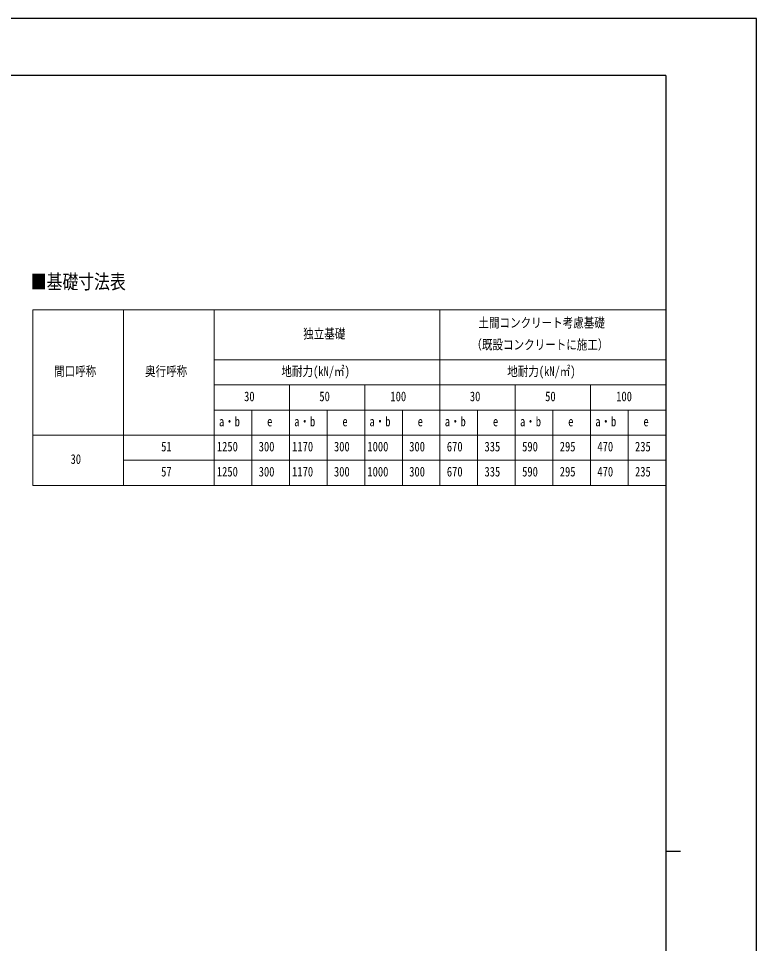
# Model space of a CAD drawing. Units: millimetres, scale not verified. Extents: x -14718 to 14718, y -10395 to 10395.
# Drawn here: x 5893 to 14718, y -665 to 10395 of the extents above; entities that cross this region are included whole.
import ezdxf
from ezdxf.enums import TextEntityAlignment as Align

# ---------------------------------------------------------------- set-up
doc = ezdxf.new("R2010")
doc.units = ezdxf.units.MM
doc.header["$LTSCALE"] = 40
doc.layers.add('0-1_TABLE1', color=7, linetype='Continuous', lineweight=18)
doc.layers.add('0-2_USER1', color=3, linetype='Continuous')
doc.layers.add('0-7_YKK_ZWAK', color=7, linetype='Continuous')
doc.styles.add('ＭＳ ゴシック', font='')
doc.styles.get('ＭＳ ゴシック').set_extended_font_data('MS Gothic')

msp = doc.modelspace()

# ---------------------------------------------------------------- linework, layer by layer
at = {"layer": '0-1_TABLE1'}
for p, q in [((6065.9, 6912.96), (13632.57, 6912.96)), ((6065.9, 6912.96), (6065.9, 4812.96)), ((7149.24, 6912.96), (7149.24, 4812.96)), ((8232.57, 6312.96), (13632.57, 6312.96)), ((8232.57, 6012.96), (13632.57, 6012.96)), ((11832.57, 6012.96), (11832.57, 4812.96)), ((12732.57, 6012.96), (12732.57, 4812.96)), ((8232.57, 5712.96), (13632.57, 5712.96)), ((8682.57, 5712.96), (8682.57, 4812.96)), ((9582.57, 5712.96), (9582.57, 4812.96)), ((10482.57, 5712.96), (10482.57, 4812.96)), ((11382.57, 5712.96), (11382.57, 4812.96)), ((12282.57, 5712.96), (12282.57, 4812.96)), ((13182.57, 5712.96), (13182.57, 4812.96)), ((7149.24, 5112.96), (13632.57, 5112.96))]:
    msp.add_line(p, q, dxfattribs=at)
for points in [[(8232.57, 6912.96), (8232.57, 6312.96), (8232.57, 5412.96), (8232.57, 4812.96)], [(10932.57, 6912.96), (10932.57, 6012.96), (10932.57, 5712.96), (10932.57, 4812.96)], [(13632.57, 6912.96), (13632.57, 5712.96), (13632.57, 4812.96)], [(9132.57, 6012.96), (9132.57, 5412.96), (9132.57, 4812.96)], [(10032.57, 6012.96), (10032.57, 5412.96), (10032.57, 4812.96)], [(6065.9, 5412.96), (8232.57, 5412.96), (13632.57, 5412.96)], [(6065.9, 4812.96), (7149.24, 4812.96), (13632.57, 4812.96)]]:
    msp.add_lwpolyline(points, dxfattribs=at)
at = {"layer": '0-7_YKK_ZWAK'}
for p, q in [((13632.57, 9712.5), (-13667.43, 9712.5)), ((13632.57, 9712.5), (13632.57, -8837.5)), ((13632.57, 437.5), (13807.57, 437.5))]:
    msp.add_line(p, q, dxfattribs=at)
msp.add_lwpolyline([(-14717.5, -10395), (14717.5, -10395), (14717.5, 10395), (-14717.5, 10395)], close=True, dxfattribs=at)

# ---------------------------------------------------------------- texts
at = {"layer": '0-1_TABLE1', "style": 'ＭＳ ゴシック', "width": 0.8}
for s, p in [('土間コンクリート考慮基礎', (11392.17, 6665.46)), ('独立基礎', (9296.97, 6534.21)), ('（既設コンクリートに施工）', (11308.17, 6402.96)), ('間口呼称', (6317.77, 6084.21)), ('奥行呼称', (7405.3, 6084.21)), ('地耐力(kN/㎡)', (9036.57, 6084.21)), ('地耐力(kN/㎡)', (11736.57, 6084.21)), ('30', (8590.17, 5784.21)), ('50', (9490.17, 5784.21)), ('100', (10339.77, 5784.21)), ('30', (11290.17, 5784.21)), ('50', (12190.17, 5784.21)), ('100', (13039.77, 5784.21)), ('a・b', (8289.57, 5484.21)), ('e', (8865.57, 5484.21)), ('a・b', (9189.57, 5484.21)), ('e', (9765.57, 5484.21)), ('a・b', (10089.57, 5484.21)), ('e', (10665.57, 5484.21)), ('a・b', (10989.57, 5484.21)), ('e', (11565.57, 5484.21)), ('a・b', (11889.57, 5484.21)), ('e', (12465.57, 5484.21)), ('a・b', (12789.57, 5484.21)), ('e', (13365.57, 5484.21)), ('51', (7598.5, 5184.21)), ('1250', (8264.37, 5184.21)), ('300', (8764.77, 5184.21)), ('1170', (9164.37, 5184.21)), ('300', (9664.77, 5184.21)), ('1000', (10064.37, 5184.21)), ('300', (10564.77, 5184.21)), ('670', (11014.77, 5184.21)), ('335', (11464.77, 5184.21)), ('590', (11914.77, 5184.21)), ('295', (12364.77, 5184.21)), ('470', (12814.77, 5184.21)), ('235', (13264.77, 5184.21)), ('30', (6515.17, 5034.21)), ('57', (7598.5, 4884.21)), ('1250', (8264.37, 4884.21)), ('300', (8764.77, 4884.21)), ('1170', (9164.37, 4884.21)), ('300', (9664.77, 4884.21)), ('1000', (10064.37, 4884.21)), ('300', (10564.77, 4884.21)), ('670', (11014.77, 4884.21)), ('335', (11464.77, 4884.21)), ('590', (11914.77, 4884.21)), ('295', (12364.77, 4884.21)), ('470', (12814.77, 4884.21)), ('235', (13264.77, 4884.21))]:
    msp.add_text(s, height=115.5, dxfattribs=at).set_placement(p, align=Align.BOTTOM_LEFT)
at = {"layer": '0-2_USER1', "style": 'ＭＳ ゴシック', "width": 0.8}
msp.add_text('■基礎寸法表', height=173.2, dxfattribs=at).set_placement((6040.7, 7109.64), align=Align.BOTTOM_LEFT)

doc.saveas('drawing.dxf')
